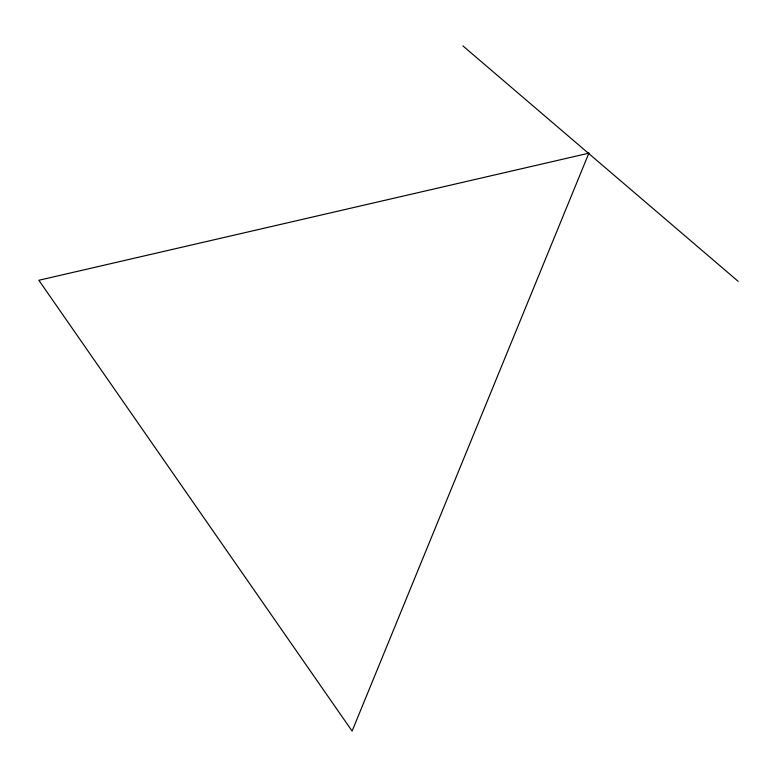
<?xml version="1.0" encoding="UTF-8"?>
<svg xmlns="http://www.w3.org/2000/svg" width="777" height="777" viewBox="0 0 777 777"><rect width="100%" height="100%" fill="white"/><g stroke="black" fill="none" stroke-linecap="round" stroke-linejoin="round"><path stroke-width="1.17" d="M462.927 45.921L738.15 281.323M588.869 153.176L352.098 731.079L38.85 280.274L588.869 153.176"/></g></svg>
